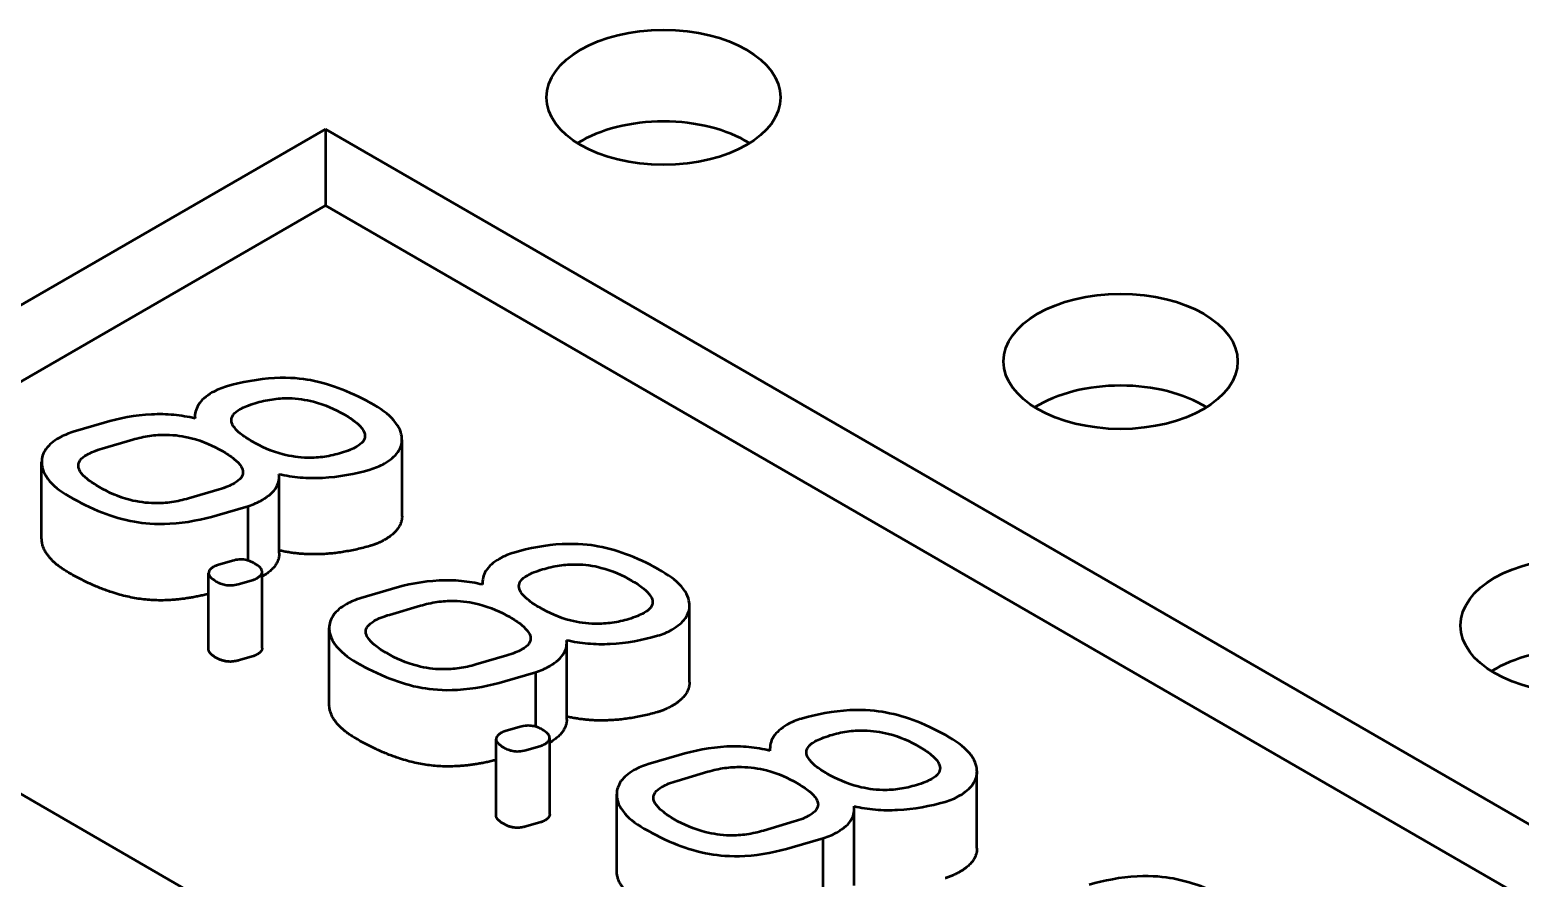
# Model space of a CAD drawing. Header units: millimetres. Extents: x 2121 to 4904, y 892 to 1933.
# Drawn here: x 3191.18 to 3203.13, y 1730.98 to 1737.78 of the extents above; entities that cross this region are included whole.
import ezdxf

# ---------------------------------------------------------------- set-up
doc = ezdxf.new("R2010")
doc.units = ezdxf.units.MM
doc.header["$LTSCALE"] = 1.8
doc.layers.add('외형선(ISO)', color=7, linetype='Continuous', lineweight=50)

msp = doc.modelspace()

# ---------------------------------------------------------------- linework, layer by layer
at = {"layer": '외형선(ISO)', "color": 7}
for p, q in [((3187.72, 1733.613), (3193.554, 1736.981)), ((3193.554, 1736.981), (3193.554, 1736.369)), ((3193.554, 1736.981), (3206.812, 1729.327)), ((3188.25, 1733.307), (3193.554, 1736.369)), ((3193.554, 1736.369), (3206.282, 1729.02)), ((3191.78, 1734.628), (3191.532, 1734.555)), ((3192.507, 1734.663), (3192.507, 1734.677)), ((3191.763, 1734.422), (3192.01, 1734.495)), ((3194.167, 1733.881), (3194.167, 1734.493)), ((3191.279, 1733.703), (3191.279, 1734.315)), ((3192.702, 1734.095), (3192.455, 1734.022)), ((3193.183, 1733.583), (3193.183, 1734.196)), ((3192.685, 1733.889), (3192.934, 1733.961)), ((3192.934, 1733.524), (3192.934, 1733.961)), ((3200.978, 1725.958), (3187.72, 1733.613)), ((3192.809, 1733.523), (3192.688, 1733.487)), ((3192.617, 1732.813), (3192.617, 1733.425)), ((3192.854, 1733.337), (3192.976, 1733.371)), ((3193.046, 1732.822), (3193.046, 1733.435)), ((3194.084, 1733.297), (3193.837, 1733.224)), ((3194.811, 1733.332), (3194.811, 1733.347)), ((3194.067, 1733.091), (3194.314, 1733.164)), ((3196.471, 1732.55), (3196.471, 1733.163)), ((3193.584, 1732.372), (3193.584, 1732.985)), ((3195.487, 1732.253), (3195.487, 1732.865)), ((3192.976, 1732.759), (3192.854, 1732.724)), ((3195.007, 1732.765), (3194.759, 1732.692)), ((3194.99, 1732.559), (3195.239, 1732.631)), ((3195.239, 1732.194), (3195.239, 1732.631)), ((3195.113, 1732.193), (3194.993, 1732.157)), ((3194.921, 1731.482), (3194.921, 1732.095)), ((3195.351, 1731.492), (3195.351, 1732.104)), ((3195.158, 1732.006), (3195.28, 1732.041)), ((3196.388, 1731.967), (3196.141, 1731.894)), ((3197.116, 1732.002), (3197.116, 1732.016)), ((3196.371, 1731.761), (3196.619, 1731.834)), ((3198.775, 1731.22), (3198.775, 1731.832)), ((3195.888, 1731.042), (3195.888, 1731.654)), ((3197.792, 1730.922), (3197.792, 1731.535)), ((3195.28, 1731.429), (3195.158, 1731.394)), ((3197.311, 1731.434), (3197.064, 1731.361)), ((3197.294, 1731.228), (3197.543, 1731.3)), ((3197.543, 1730.863), (3197.543, 1731.3))]:
    msp.add_line(p, q, dxfattribs=at)
for centre in [(3196.263, 1737.235), (3199.926, 1735.12), (3203.588, 1733.005)]:
    msp.add_ellipse(centre, major_axis=(0.938, 0), ratio=0.57735, dxfattribs=at)
for centre, major_axis in [((3196.263, 1736.5), (-0.938, 0)), ((3199.926, 1734.385), (-0.937, 0)), ((3203.588, 1732.271), (-0.938, 0))]:
    msp.add_ellipse(centre, major_axis=major_axis, ratio=0.57735, start_param=3.887751, end_param=5.537027, dxfattribs=at)
for points, degree, knots in [([(3193.947, 1734.769), (3193.866, 1734.815), (3193.778, 1734.859), (3193.607, 1734.926), (3193.522, 1734.952), (3193.366, 1734.981), (3193.27, 1734.993), (3193.012, 1734.979), (3192.881, 1734.953), (3192.76, 1734.919)], 3, [-0.2492526, -0.2492526, -0.2492526, -0.2492526, -0.1695753, -0.1695753, -0.1037794, -0.1037794, -0.0540017, -0.0540017, 0, 0, 0, 0]), ([(3192.644, 1734.87), (3192.62, 1734.856), (3192.598, 1734.841), (3192.561, 1734.808), (3192.547, 1734.791), (3192.513, 1734.738), (3192.505, 1734.701), (3192.508, 1734.663)], 3, [-0.05306697, -0.05306697, -0.05306697, -0.05306697, -0.03943906, -0.03943906, -0.02626191, -0.02626191, 0, 0, 0, 0]), ([(3192.76, 1734.919), (3192.739, 1734.913), (3192.72, 1734.906), (3192.681, 1734.89), (3192.662, 1734.88), (3192.644, 1734.87)], 3, [-0.01923036, -0.01923036, -0.01923036, -0.01923036, -0.01013747, -0.01013747, 0, 0, 0, 0]), ([(3192.99, 1734.786), (3193.033, 1734.799), (3193.078, 1734.809), (3193.17, 1734.823), (3193.215, 1734.826), (3193.329, 1734.824), (3193.394, 1734.814), (3193.548, 1734.775), (3193.63, 1734.737), (3193.701, 1734.697)], 3, [-0.1051104, -0.1051104, -0.1051104, -0.1051104, -0.0856042, -0.0856042, -0.0673949, -0.0673949, -0.040092, -0.040092, 0, 0, 0, 0]), ([(3192.508, 1734.663), (3192.453, 1734.676), (3192.397, 1734.686), (3192.279, 1734.697), (3192.22, 1734.698), (3192.027, 1734.689), (3191.899, 1734.663), (3191.78, 1734.628)], 3, [-0.100957, -0.100957, -0.100957, -0.100957, -0.0772493, -0.0772493, -0.0533747, -0.0533747, 0, 0, 0, 0]), ([(3192.967, 1734.478), (3192.932, 1734.498), (3192.898, 1734.52), (3192.848, 1734.561), (3192.828, 1734.581), (3192.805, 1734.618), (3192.8, 1734.633), (3192.8, 1734.665), (3192.805, 1734.679), (3192.827, 1734.709), (3192.846, 1734.724), (3192.868, 1734.737)], 3, [-0.06908407, -0.06908407, -0.06908407, -0.06908407, -0.0495896, -0.0495896, -0.03407812, -0.03407812, -0.02283564, -0.02283564, -0.01249575, -0.01249575, 0, 0, 0, 0]), ([(3192.868, 1734.737), (3192.884, 1734.746), (3192.902, 1734.754), (3192.942, 1734.77), (3192.966, 1734.778), (3192.99, 1734.786)], 3, [-0.01971232, -0.01971232, -0.01971232, -0.01971232, -0.0107891, -0.0107891, 0, 0, 0, 0]), ([(3193.701, 1734.697), (3193.736, 1734.676), (3193.77, 1734.654), (3193.822, 1734.612), (3193.842, 1734.592), (3193.865, 1734.555), (3193.87, 1734.539), (3193.87, 1734.508), (3193.865, 1734.493), (3193.843, 1734.463), (3193.825, 1734.449), (3193.803, 1734.436)], 3, [-0.06957685, -0.06957685, -0.06957685, -0.06957685, -0.04972908, -0.04972908, -0.03398166, -0.03398166, -0.02271437, -0.02271437, -0.01241075, -0.01241075, 0, 0, 0, 0]), ([(3194.027, 1734.303), (3194.073, 1734.329), (3194.11, 1734.36), (3194.157, 1734.426), (3194.167, 1734.46), (3194.166, 1734.526), (3194.158, 1734.573), (3194.079, 1734.68), (3194.018, 1734.728), (3193.947, 1734.769)], 3, [-0.1759804, -0.1759804, -0.1759804, -0.1759804, -0.1269658, -0.1269658, -0.0809876, -0.0809876, -0.0404742, -0.0404742, 0, 0, 0, 0]), ([(3191.417, 1734.506), (3191.372, 1734.48), (3191.337, 1734.451), (3191.289, 1734.384), (3191.279, 1734.349), (3191.28, 1734.281), (3191.288, 1734.234), (3191.366, 1734.127), (3191.426, 1734.081), (3191.497, 1734.04)], 3, [-0.1709096, -0.1709096, -0.1709096, -0.1709096, -0.125717, -0.125717, -0.0805637, -0.0805637, -0.0399393, -0.0399393, 0, 0, 0, 0]), ([(3191.532, 1734.555), (3191.511, 1734.549), (3191.491, 1734.541), (3191.453, 1734.525), (3191.434, 1734.516), (3191.417, 1734.506)], 3, [-0.01927353, -0.01927353, -0.01927353, -0.01927353, -0.00987909, -0.00987909, 0, 0, 0, 0]), ([(3192.01, 1734.495), (3192.053, 1734.507), (3192.098, 1734.518), (3192.189, 1734.53), (3192.234, 1734.533), (3192.348, 1734.532), (3192.415, 1734.522), (3192.571, 1734.482), (3192.654, 1734.444), (3192.726, 1734.403)], 3, [-0.1057103, -0.1057103, -0.1057103, -0.1057103, -0.0864105, -0.0864105, -0.0683639, -0.0683639, -0.0405221, -0.0405221, 0, 0, 0, 0]), ([(3193.681, 1734.387), (3193.638, 1734.374), (3193.592, 1734.363), (3193.501, 1734.35), (3193.456, 1734.347), (3193.342, 1734.349), (3193.276, 1734.359), (3193.121, 1734.399), (3193.038, 1734.437), (3192.967, 1734.478)], 3, [-0.105604, -0.105604, -0.105604, -0.105604, -0.0861489, -0.0861489, -0.0679576, -0.0679576, -0.0405215, -0.0405215, 0, 0, 0, 0]), ([(3191.743, 1734.112), (3191.708, 1734.132), (3191.673, 1734.155), (3191.622, 1734.197), (3191.601, 1734.217), (3191.579, 1734.254), (3191.573, 1734.27), (3191.573, 1734.301), (3191.578, 1734.315), (3191.6, 1734.346), (3191.619, 1734.36), (3191.641, 1734.373)], 3, [-0.06957685, -0.06957685, -0.06957685, -0.06957685, -0.04972908, -0.04972908, -0.03398166, -0.03398166, -0.02271437, -0.02271437, -0.01241075, -0.01241075, 0, 0, 0, 0]), ([(3191.641, 1734.373), (3191.657, 1734.382), (3191.676, 1734.391), (3191.717, 1734.407), (3191.739, 1734.415), (3191.763, 1734.422)], 3, [-0.01989755, -0.01989755, -0.01989755, -0.01989755, -0.01044879, -0.01044879, 0, 0, 0, 0]), ([(3192.726, 1734.403), (3192.76, 1734.383), (3192.794, 1734.361), (3192.844, 1734.32), (3192.864, 1734.3), (3192.887, 1734.263), (3192.893, 1734.247), (3192.892, 1734.216), (3192.887, 1734.202), (3192.865, 1734.172), (3192.847, 1734.157), (3192.824, 1734.144)], 3, [-0.06908407, -0.06908407, -0.06908407, -0.06908407, -0.0495896, -0.0495896, -0.03407812, -0.03407812, -0.02283564, -0.02283564, -0.01249575, -0.01249575, 0, 0, 0, 0]), ([(3193.803, 1734.436), (3193.787, 1734.427), (3193.769, 1734.419), (3193.728, 1734.402), (3193.705, 1734.394), (3193.681, 1734.387)], 3, [-0.01971232, -0.01971232, -0.01971232, -0.01971232, -0.0107891, -0.0107891, 0, 0, 0, 0]), ([(3193.049, 1734.011), (3193.074, 1734.026), (3193.097, 1734.042), (3193.135, 1734.077), (3193.15, 1734.095), (3193.18, 1734.148), (3193.186, 1734.183), (3193.181, 1734.218)], 3, [-0.05306065, -0.05306065, -0.05306065, -0.05306065, -0.03856375, -0.03856375, -0.02470731, -0.02470731, 0, 0, 0, 0]), ([(3193.181, 1734.218), (3193.236, 1734.205), (3193.293, 1734.196), (3193.411, 1734.186), (3193.47, 1734.185), (3193.663, 1734.195), (3193.792, 1734.22), (3193.911, 1734.254)], 3, [-0.1009025, -0.1009025, -0.1009025, -0.1009025, -0.0772262, -0.0772262, -0.0533057, -0.0533057, 0, 0, 0, 0]), ([(3193.911, 1734.254), (3193.932, 1734.26), (3193.951, 1734.267), (3193.99, 1734.283), (3194.009, 1734.293), (3194.027, 1734.303)], 3, [-0.01925722, -0.01925722, -0.01925722, -0.01925722, -0.01001082, -0.01001082, 0, 0, 0, 0]), ([(3192.455, 1734.022), (3192.412, 1734.009), (3192.367, 1733.999), (3192.276, 1733.986), (3192.231, 1733.983), (3192.117, 1733.985), (3192.05, 1733.994), (3191.895, 1734.034), (3191.813, 1734.071), (3191.743, 1734.112)], 3, [-0.1052151, -0.1052151, -0.1052151, -0.1052151, -0.0858617, -0.0858617, -0.0677944, -0.0677944, -0.0400855, -0.0400855, 0, 0, 0, 0]), ([(3192.824, 1734.144), (3192.808, 1734.135), (3192.789, 1734.126), (3192.749, 1734.109), (3192.726, 1734.102), (3192.702, 1734.095)], 3, [-0.01989755, -0.01989755, -0.01989755, -0.01989755, -0.01044879, -0.01044879, 0, 0, 0, 0]), ([(3191.497, 1734.04), (3191.579, 1733.993), (3191.669, 1733.947), (3191.845, 1733.879), (3191.932, 1733.853), (3192.094, 1733.824), (3192.187, 1733.814), (3192.439, 1733.828), (3192.567, 1733.854), (3192.685, 1733.889)], 3, [-0.2396282, -0.2396282, -0.2396282, -0.2396282, -0.1637242, -0.1637242, -0.1009864, -0.1009864, -0.0530192, -0.0530192, 0, 0, 0, 0]), ([(3192.934, 1733.961), (3192.955, 1733.968), (3192.974, 1733.975), (3193.013, 1733.992), (3193.031, 1734.001), (3193.049, 1734.011)], 3, [-0.01920575, -0.01920575, -0.01920575, -0.01920575, -0.00986769, -0.00986769, 0, 0, 0, 0]), ([(3191.497, 1733.427), (3191.304, 1733.539), (3191.279, 1733.687), (3191.279, 1733.703)], 2, [0, 0, 0, 1, 1.121739, 1.121739, 1.121739]), ([(3196.251, 1733.438), (3196.171, 1733.485), (3196.083, 1733.529), (3195.911, 1733.596), (3195.827, 1733.622), (3195.67, 1733.651), (3195.575, 1733.662), (3195.316, 1733.649), (3195.185, 1733.623), (3195.064, 1733.588)], 3, [-0.2492526, -0.2492526, -0.2492526, -0.2492526, -0.1695753, -0.1695753, -0.1037794, -0.1037794, -0.0540017, -0.0540017, 0, 0, 0, 0]), ([(3192.688, 1733.487), (3192.683, 1733.486), (3192.678, 1733.485), (3192.668, 1733.481), (3192.663, 1733.478), (3192.658, 1733.475)], 3, [-0.004992203, -0.004992203, -0.004992203, -0.004992203, -0.002805938, -0.002805938, 0, 0, 0, 0]), ([(3192.985, 1733.502), (3192.974, 1733.508), (3192.961, 1733.515), (3192.936, 1733.524), (3192.923, 1733.528), (3192.894, 1733.533), (3192.878, 1733.534), (3192.844, 1733.532), (3192.826, 1733.528), (3192.809, 1733.523)], 3, [-0.02611737, -0.02611737, -0.02611737, -0.02611737, -0.01964564, -0.01964564, -0.01398276, -0.01398276, -0.0075646, -0.0075646, 0, 0, 0, 0]), ([(3193.005, 1733.385), (3193.013, 1733.39), (3193.021, 1733.395), (3193.033, 1733.405), (3193.038, 1733.411), (3193.045, 1733.423), (3193.047, 1733.431), (3193.045, 1733.448), (3193.04, 1733.457), (3193.022, 1733.479), (3193.004, 1733.491), (3192.985, 1733.502)], 3, [-0.03089014, -0.03089014, -0.03089014, -0.03089014, -0.0262839, -0.0262839, -0.02217317, -0.02217317, -0.01685765, -0.01685765, -0.01049185, -0.01049185, 0, 0, 0, 0]), ([(3194.948, 1733.539), (3194.924, 1733.525), (3194.902, 1733.51), (3194.866, 1733.478), (3194.851, 1733.461), (3194.817, 1733.407), (3194.809, 1733.37), (3194.812, 1733.332)], 3, [-0.05306697, -0.05306697, -0.05306697, -0.05306697, -0.03943906, -0.03943906, -0.02626191, -0.02626191, 0, 0, 0, 0]), ([(3195.064, 1733.588), (3195.043, 1733.583), (3195.024, 1733.576), (3194.985, 1733.559), (3194.966, 1733.55), (3194.948, 1733.539)], 3, [-0.01923036, -0.01923036, -0.01923036, -0.01923036, -0.01013747, -0.01013747, 0, 0, 0, 0]), ([(3195.294, 1733.455), (3195.337, 1733.468), (3195.383, 1733.479), (3195.474, 1733.492), (3195.519, 1733.495), (3195.633, 1733.494), (3195.699, 1733.484), (3195.852, 1733.444), (3195.934, 1733.407), (3196.005, 1733.366)], 3, [-0.1051104, -0.1051104, -0.1051104, -0.1051104, -0.0856042, -0.0856042, -0.0673949, -0.0673949, -0.040092, -0.040092, 0, 0, 0, 0]), ([(3192.617, 1733.258), (3192.324, 1733.183), (3191.8, 1733.253), (3191.497, 1733.427)], 2, [0.104573, 0.104573, 0.104573, 1, 2, 2, 2]), ([(3192.658, 1733.475), (3192.649, 1733.47), (3192.642, 1733.465), (3192.63, 1733.455), (3192.625, 1733.449), (3192.618, 1733.436), (3192.616, 1733.429), (3192.618, 1733.412), (3192.623, 1733.403), (3192.641, 1733.381), (3192.659, 1733.369), (3192.678, 1733.358)], 3, [-0.03089014, -0.03089014, -0.03089014, -0.03089014, -0.0262839, -0.0262839, -0.02217317, -0.02217317, -0.01685765, -0.01685765, -0.01049185, -0.01049185, 0, 0, 0, 0]), ([(3192.976, 1733.371), (3192.981, 1733.373), (3192.985, 1733.375), (3192.995, 1733.379), (3193, 1733.382), (3193.005, 1733.385)], 3, [-0.004892519, -0.004892519, -0.004892519, -0.004892519, -0.002791626, -0.002791626, 0, 0, 0, 0]), ([(3194.812, 1733.332), (3194.758, 1733.346), (3194.701, 1733.355), (3194.584, 1733.366), (3194.524, 1733.367), (3194.332, 1733.358), (3194.203, 1733.332), (3194.084, 1733.297)], 3, [-0.100957, -0.100957, -0.100957, -0.100957, -0.0772493, -0.0772493, -0.0533747, -0.0533747, 0, 0, 0, 0]), ([(3195.271, 1733.148), (3195.237, 1733.167), (3195.203, 1733.189), (3195.152, 1733.231), (3195.132, 1733.251), (3195.11, 1733.287), (3195.104, 1733.303), (3195.104, 1733.334), (3195.109, 1733.349), (3195.131, 1733.379), (3195.15, 1733.394), (3195.172, 1733.406)], 3, [-0.06908407, -0.06908407, -0.06908407, -0.06908407, -0.0495896, -0.0495896, -0.03407812, -0.03407812, -0.02283564, -0.02283564, -0.01249575, -0.01249575, 0, 0, 0, 0]), ([(3195.172, 1733.406), (3195.188, 1733.415), (3195.206, 1733.424), (3195.246, 1733.44), (3195.27, 1733.448), (3195.294, 1733.455)], 3, [-0.01971232, -0.01971232, -0.01971232, -0.01971232, -0.0107891, -0.0107891, 0, 0, 0, 0]), ([(3196.331, 1732.973), (3196.377, 1732.999), (3196.414, 1733.029), (3196.461, 1733.096), (3196.472, 1733.13), (3196.471, 1733.196), (3196.463, 1733.242), (3196.383, 1733.35), (3196.322, 1733.397), (3196.251, 1733.438)], 3, [-0.1759804, -0.1759804, -0.1759804, -0.1759804, -0.1269658, -0.1269658, -0.0809876, -0.0809876, -0.0404742, -0.0404742, 0, 0, 0, 0]), ([(3192.678, 1733.358), (3192.689, 1733.352), (3192.7, 1733.346), (3192.725, 1733.337), (3192.737, 1733.333), (3192.766, 1733.328), (3192.782, 1733.327), (3192.818, 1733.328), (3192.836, 1733.332), (3192.854, 1733.337)], 3, [-0.02605506, -0.02605506, -0.02605506, -0.02605506, -0.01989248, -0.01989248, -0.01444439, -0.01444439, -0.0078256, -0.0078256, 0, 0, 0, 0]), ([(3196.005, 1733.366), (3196.04, 1733.346), (3196.075, 1733.324), (3196.126, 1733.282), (3196.146, 1733.261), (3196.169, 1733.224), (3196.175, 1733.208), (3196.175, 1733.177), (3196.17, 1733.163), (3196.148, 1733.133), (3196.129, 1733.118), (3196.107, 1733.106)], 3, [-0.06957685, -0.06957685, -0.06957685, -0.06957685, -0.04972908, -0.04972908, -0.03398166, -0.03398166, -0.02271437, -0.02271437, -0.01241075, -0.01241075, 0, 0, 0, 0]), ([(3193.721, 1733.175), (3193.677, 1733.15), (3193.641, 1733.121), (3193.594, 1733.054), (3193.583, 1733.019), (3193.584, 1732.951), (3193.592, 1732.904), (3193.671, 1732.797), (3193.731, 1732.75), (3193.801, 1732.709)], 3, [-0.1709096, -0.1709096, -0.1709096, -0.1709096, -0.125717, -0.125717, -0.0805637, -0.0805637, -0.0399393, -0.0399393, 0, 0, 0, 0]), ([(3193.837, 1733.224), (3193.816, 1733.218), (3193.796, 1733.211), (3193.757, 1733.195), (3193.738, 1733.185), (3193.721, 1733.175)], 3, [-0.01927353, -0.01927353, -0.01927353, -0.01927353, -0.00987909, -0.00987909, 0, 0, 0, 0]), ([(3194.314, 1733.164), (3194.357, 1733.177), (3194.403, 1733.187), (3194.493, 1733.2), (3194.538, 1733.203), (3194.653, 1733.201), (3194.719, 1733.192), (3194.876, 1733.151), (3194.958, 1733.114), (3195.03, 1733.073)], 3, [-0.1057103, -0.1057103, -0.1057103, -0.1057103, -0.0864105, -0.0864105, -0.0683639, -0.0683639, -0.0405221, -0.0405221, 0, 0, 0, 0]), ([(3195.985, 1733.056), (3195.942, 1733.043), (3195.897, 1733.033), (3195.805, 1733.02), (3195.76, 1733.017), (3195.646, 1733.019), (3195.581, 1733.028), (3195.425, 1733.068), (3195.343, 1733.106), (3195.271, 1733.148)], 3, [-0.105604, -0.105604, -0.105604, -0.105604, -0.0861489, -0.0861489, -0.0679576, -0.0679576, -0.0405215, -0.0405215, 0, 0, 0, 0]), ([(3194.047, 1732.782), (3194.012, 1732.802), (3193.977, 1732.824), (3193.926, 1732.866), (3193.906, 1732.887), (3193.883, 1732.923), (3193.877, 1732.939), (3193.877, 1732.971), (3193.882, 1732.985), (3193.905, 1733.015), (3193.923, 1733.03), (3193.945, 1733.042)], 3, [-0.06957685, -0.06957685, -0.06957685, -0.06957685, -0.04972908, -0.04972908, -0.03398166, -0.03398166, -0.02271437, -0.02271437, -0.01241075, -0.01241075, 0, 0, 0, 0]), ([(3193.945, 1733.042), (3193.962, 1733.052), (3193.98, 1733.061), (3194.021, 1733.077), (3194.044, 1733.085), (3194.067, 1733.091)], 3, [-0.01989755, -0.01989755, -0.01989755, -0.01989755, -0.01044879, -0.01044879, 0, 0, 0, 0]), ([(3195.03, 1733.073), (3195.064, 1733.053), (3195.098, 1733.031), (3195.149, 1732.99), (3195.169, 1732.969), (3195.191, 1732.933), (3195.197, 1732.917), (3195.197, 1732.886), (3195.192, 1732.871), (3195.17, 1732.841), (3195.151, 1732.827), (3195.129, 1732.814)], 3, [-0.06908407, -0.06908407, -0.06908407, -0.06908407, -0.0495896, -0.0495896, -0.03407812, -0.03407812, -0.02283564, -0.02283564, -0.01249575, -0.01249575, 0, 0, 0, 0]), ([(3196.107, 1733.106), (3196.091, 1733.096), (3196.073, 1733.088), (3196.033, 1733.072), (3196.009, 1733.064), (3195.985, 1733.056)], 3, [-0.01971232, -0.01971232, -0.01971232, -0.01971232, -0.0107891, -0.0107891, 0, 0, 0, 0]), ([(3195.486, 1732.888), (3195.541, 1732.875), (3195.597, 1732.866), (3195.715, 1732.856), (3195.775, 1732.855), (3195.967, 1732.864), (3196.096, 1732.889), (3196.215, 1732.924)], 3, [-0.1009025, -0.1009025, -0.1009025, -0.1009025, -0.0772262, -0.0772262, -0.0533057, -0.0533057, 0, 0, 0, 0]), ([(3196.215, 1732.924), (3196.236, 1732.929), (3196.256, 1732.936), (3196.295, 1732.953), (3196.314, 1732.962), (3196.331, 1732.973)], 3, [-0.01925722, -0.01925722, -0.01925722, -0.01925722, -0.01001082, -0.01001082, 0, 0, 0, 0]), ([(3194.759, 1732.692), (3194.716, 1732.679), (3194.671, 1732.669), (3194.58, 1732.656), (3194.535, 1732.653), (3194.421, 1732.655), (3194.355, 1732.664), (3194.2, 1732.704), (3194.118, 1732.741), (3194.047, 1732.782)], 3, [-0.1052151, -0.1052151, -0.1052151, -0.1052151, -0.0858617, -0.0858617, -0.0677944, -0.0677944, -0.0400855, -0.0400855, 0, 0, 0, 0]), ([(3195.129, 1732.814), (3195.112, 1732.804), (3195.094, 1732.795), (3195.053, 1732.779), (3195.03, 1732.771), (3195.007, 1732.765)], 3, [-0.01989755, -0.01989755, -0.01989755, -0.01989755, -0.01044879, -0.01044879, 0, 0, 0, 0]), ([(3195.353, 1732.681), (3195.379, 1732.696), (3195.402, 1732.712), (3195.439, 1732.746), (3195.454, 1732.764), (3195.485, 1732.817), (3195.49, 1732.852), (3195.486, 1732.888)], 3, [-0.05306065, -0.05306065, -0.05306065, -0.05306065, -0.03856375, -0.03856375, -0.02470731, -0.02470731, 0, 0, 0, 0]), ([(3193.801, 1732.709), (3193.883, 1732.662), (3193.974, 1732.617), (3194.15, 1732.549), (3194.236, 1732.522), (3194.398, 1732.494), (3194.492, 1732.483), (3194.743, 1732.498), (3194.872, 1732.524), (3194.99, 1732.559)], 3, [-0.2396282, -0.2396282, -0.2396282, -0.2396282, -0.1637242, -0.1637242, -0.1009864, -0.1009864, -0.0530192, -0.0530192, 0, 0, 0, 0]), ([(3195.239, 1732.631), (3195.259, 1732.637), (3195.279, 1732.645), (3195.317, 1732.661), (3195.335, 1732.671), (3195.353, 1732.681)], 3, [-0.01920575, -0.01920575, -0.01920575, -0.01920575, -0.00986769, -0.00986769, 0, 0, 0, 0]), ([(3193.801, 1732.097), (3193.608, 1732.209), (3193.584, 1732.357), (3193.584, 1732.372)], 2, [0, 0, 0, 1, 1.121739, 1.121739, 1.121739]), ([(3198.555, 1732.108), (3198.475, 1732.154), (3198.387, 1732.199), (3198.215, 1732.265), (3198.131, 1732.291), (3197.974, 1732.32), (3197.879, 1732.332), (3197.62, 1732.319), (3197.489, 1732.292), (3197.368, 1732.258)], 3, [-0.2492526, -0.2492526, -0.2492526, -0.2492526, -0.1695753, -0.1695753, -0.1037794, -0.1037794, -0.0540017, -0.0540017, 0, 0, 0, 0]), ([(3195.29, 1732.171), (3195.278, 1732.178), (3195.266, 1732.184), (3195.24, 1732.194), (3195.227, 1732.197), (3195.198, 1732.202), (3195.183, 1732.203), (3195.148, 1732.201), (3195.13, 1732.198), (3195.113, 1732.193)], 3, [-0.02611737, -0.02611737, -0.02611737, -0.02611737, -0.01964564, -0.01964564, -0.01398276, -0.01398276, -0.0075646, -0.0075646, 0, 0, 0, 0]), ([(3197.252, 1732.209), (3197.228, 1732.195), (3197.207, 1732.18), (3197.17, 1732.147), (3197.155, 1732.13), (3197.121, 1732.077), (3197.114, 1732.04), (3197.116, 1732.002)], 3, [-0.05306697, -0.05306697, -0.05306697, -0.05306697, -0.03943906, -0.03943906, -0.02626191, -0.02626191, 0, 0, 0, 0]), ([(3197.368, 1732.258), (3197.348, 1732.252), (3197.328, 1732.245), (3197.289, 1732.229), (3197.27, 1732.219), (3197.252, 1732.209)], 3, [-0.01923036, -0.01923036, -0.01923036, -0.01923036, -0.01013747, -0.01013747, 0, 0, 0, 0]), ([(3194.921, 1731.927), (3194.629, 1731.853), (3194.104, 1731.922), (3193.801, 1732.097)], 2, [0.104573, 0.104573, 0.104573, 1, 2, 2, 2]), ([(3194.962, 1732.145), (3194.954, 1732.14), (3194.946, 1732.135), (3194.934, 1732.124), (3194.929, 1732.119), (3194.922, 1732.106), (3194.92, 1732.098), (3194.922, 1732.082), (3194.927, 1732.073), (3194.946, 1732.051), (3194.963, 1732.038), (3194.982, 1732.028)], 3, [-0.03089014, -0.03089014, -0.03089014, -0.03089014, -0.0262839, -0.0262839, -0.02217317, -0.02217317, -0.01685765, -0.01685765, -0.01049185, -0.01049185, 0, 0, 0, 0]), ([(3194.993, 1732.157), (3194.988, 1732.156), (3194.983, 1732.154), (3194.972, 1732.15), (3194.967, 1732.147), (3194.962, 1732.145)], 3, [-0.004992203, -0.004992203, -0.004992203, -0.004992203, -0.002805938, -0.002805938, 0, 0, 0, 0]), ([(3195.28, 1732.041), (3195.285, 1732.042), (3195.29, 1732.044), (3195.299, 1732.049), (3195.305, 1732.052), (3195.31, 1732.054)], 3, [-0.004892519, -0.004892519, -0.004892519, -0.004892519, -0.002791626, -0.002791626, 0, 0, 0, 0]), ([(3195.31, 1732.054), (3195.318, 1732.059), (3195.325, 1732.064), (3195.337, 1732.075), (3195.342, 1732.08), (3195.35, 1732.093), (3195.351, 1732.101), (3195.349, 1732.117), (3195.345, 1732.126), (3195.326, 1732.148), (3195.308, 1732.161), (3195.29, 1732.171)], 3, [-0.03089014, -0.03089014, -0.03089014, -0.03089014, -0.0262839, -0.0262839, -0.02217317, -0.02217317, -0.01685765, -0.01685765, -0.01049185, -0.01049185, 0, 0, 0, 0]), ([(3197.575, 1731.817), (3197.541, 1731.837), (3197.507, 1731.859), (3197.457, 1731.9), (3197.437, 1731.92), (3197.414, 1731.957), (3197.408, 1731.973), (3197.408, 1732.004), (3197.413, 1732.018), (3197.436, 1732.049), (3197.454, 1732.063), (3197.476, 1732.076)], 3, [-0.06908407, -0.06908407, -0.06908407, -0.06908407, -0.0495896, -0.0495896, -0.03407812, -0.03407812, -0.02283564, -0.02283564, -0.01249575, -0.01249575, 0, 0, 0, 0]), ([(3197.476, 1732.076), (3197.492, 1732.085), (3197.51, 1732.093), (3197.551, 1732.11), (3197.575, 1732.118), (3197.599, 1732.125)], 3, [-0.01971232, -0.01971232, -0.01971232, -0.01971232, -0.0107891, -0.0107891, 0, 0, 0, 0]), ([(3197.599, 1732.125), (3197.642, 1732.138), (3197.687, 1732.149), (3197.779, 1732.162), (3197.824, 1732.165), (3197.938, 1732.163), (3198.003, 1732.154), (3198.157, 1732.114), (3198.239, 1732.077), (3198.309, 1732.036)], 3, [-0.1051104, -0.1051104, -0.1051104, -0.1051104, -0.0856042, -0.0856042, -0.0673949, -0.0673949, -0.040092, -0.040092, 0, 0, 0, 0]), ([(3198.636, 1731.642), (3198.681, 1731.669), (3198.718, 1731.699), (3198.766, 1731.766), (3198.776, 1731.8), (3198.775, 1731.865), (3198.767, 1731.912), (3198.688, 1732.019), (3198.627, 1732.067), (3198.555, 1732.108)], 3, [-0.1759804, -0.1759804, -0.1759804, -0.1759804, -0.1269658, -0.1269658, -0.0809876, -0.0809876, -0.0404742, -0.0404742, 0, 0, 0, 0]), ([(3194.982, 1732.028), (3194.993, 1732.021), (3195.005, 1732.016), (3195.029, 1732.006), (3195.041, 1732.003), (3195.07, 1731.997), (3195.086, 1731.996), (3195.122, 1731.998), (3195.141, 1732.001), (3195.158, 1732.006)], 3, [-0.02605506, -0.02605506, -0.02605506, -0.02605506, -0.01989248, -0.01989248, -0.01444439, -0.01444439, -0.0078256, -0.0078256, 0, 0, 0, 0]), ([(3197.116, 1732.002), (3197.062, 1732.015), (3197.005, 1732.025), (3196.888, 1732.036), (3196.829, 1732.037), (3196.636, 1732.028), (3196.507, 1732.002), (3196.388, 1731.967)], 3, [-0.100957, -0.100957, -0.100957, -0.100957, -0.0772493, -0.0772493, -0.0533747, -0.0533747, 0, 0, 0, 0]), ([(3198.309, 1732.036), (3198.345, 1732.015), (3198.379, 1731.993), (3198.43, 1731.951), (3198.451, 1731.931), (3198.473, 1731.894), (3198.479, 1731.878), (3198.479, 1731.847), (3198.474, 1731.833), (3198.452, 1731.802), (3198.433, 1731.788), (3198.411, 1731.775)], 3, [-0.06957685, -0.06957685, -0.06957685, -0.06957685, -0.04972908, -0.04972908, -0.03398166, -0.03398166, -0.02271437, -0.02271437, -0.01241075, -0.01241075, 0, 0, 0, 0]), ([(3196.025, 1731.845), (3195.981, 1731.819), (3195.946, 1731.79), (3195.898, 1731.724), (3195.888, 1731.689), (3195.888, 1731.62), (3195.896, 1731.573), (3195.975, 1731.466), (3196.035, 1731.42), (3196.106, 1731.379)], 3, [-0.1709096, -0.1709096, -0.1709096, -0.1709096, -0.125717, -0.125717, -0.0805637, -0.0805637, -0.0399393, -0.0399393, 0, 0, 0, 0]), ([(3196.141, 1731.894), (3196.12, 1731.888), (3196.1, 1731.881), (3196.061, 1731.864), (3196.043, 1731.855), (3196.025, 1731.845)], 3, [-0.01927353, -0.01927353, -0.01927353, -0.01927353, -0.00987909, -0.00987909, 0, 0, 0, 0]), ([(3196.619, 1731.834), (3196.662, 1731.847), (3196.707, 1731.857), (3196.798, 1731.87), (3196.842, 1731.872), (3196.957, 1731.871), (3197.024, 1731.861), (3197.18, 1731.821), (3197.263, 1731.783), (3197.334, 1731.742)], 3, [-0.1057103, -0.1057103, -0.1057103, -0.1057103, -0.0864105, -0.0864105, -0.0683639, -0.0683639, -0.0405221, -0.0405221, 0, 0, 0, 0]), ([(3198.289, 1731.726), (3198.246, 1731.713), (3198.201, 1731.702), (3198.11, 1731.689), (3198.065, 1731.686), (3197.951, 1731.688), (3197.885, 1731.698), (3197.73, 1731.738), (3197.647, 1731.776), (3197.575, 1731.817)], 3, [-0.105604, -0.105604, -0.105604, -0.105604, -0.0861489, -0.0861489, -0.0679576, -0.0679576, -0.0405215, -0.0405215, 0, 0, 0, 0]), ([(3196.351, 1731.451), (3196.316, 1731.471), (3196.282, 1731.494), (3196.231, 1731.536), (3196.21, 1731.556), (3196.187, 1731.593), (3196.182, 1731.609), (3196.182, 1731.64), (3196.187, 1731.654), (3196.209, 1731.685), (3196.227, 1731.699), (3196.249, 1731.712)], 3, [-0.06957685, -0.06957685, -0.06957685, -0.06957685, -0.04972908, -0.04972908, -0.03398166, -0.03398166, -0.02271437, -0.02271437, -0.01241075, -0.01241075, 0, 0, 0, 0]), ([(3196.249, 1731.712), (3196.266, 1731.721), (3196.284, 1731.73), (3196.325, 1731.747), (3196.348, 1731.754), (3196.371, 1731.761)], 3, [-0.01989755, -0.01989755, -0.01989755, -0.01989755, -0.01044879, -0.01044879, 0, 0, 0, 0]), ([(3197.334, 1731.742), (3197.369, 1731.722), (3197.402, 1731.7), (3197.453, 1731.659), (3197.473, 1731.639), (3197.496, 1731.603), (3197.501, 1731.587), (3197.501, 1731.555), (3197.496, 1731.541), (3197.474, 1731.511), (3197.455, 1731.496), (3197.433, 1731.483)], 3, [-0.06908407, -0.06908407, -0.06908407, -0.06908407, -0.0495896, -0.0495896, -0.03407812, -0.03407812, -0.02283564, -0.02283564, -0.01249575, -0.01249575, 0, 0, 0, 0]), ([(3198.411, 1731.775), (3198.396, 1731.766), (3198.378, 1731.758), (3198.337, 1731.741), (3198.313, 1731.733), (3198.289, 1731.726)], 3, [-0.01971232, -0.01971232, -0.01971232, -0.01971232, -0.0107891, -0.0107891, 0, 0, 0, 0]), ([(3197.79, 1731.557), (3197.845, 1731.545), (3197.902, 1731.536), (3198.02, 1731.525), (3198.079, 1731.525), (3198.272, 1731.534), (3198.4, 1731.559), (3198.52, 1731.593)], 3, [-0.1009025, -0.1009025, -0.1009025, -0.1009025, -0.0772262, -0.0772262, -0.0533057, -0.0533057, 0, 0, 0, 0]), ([(3198.52, 1731.593), (3198.54, 1731.599), (3198.56, 1731.606), (3198.599, 1731.622), (3198.618, 1731.632), (3198.636, 1731.642)], 3, [-0.01925722, -0.01925722, -0.01925722, -0.01925722, -0.01001082, -0.01001082, 0, 0, 0, 0]), ([(3197.433, 1731.483), (3197.416, 1731.474), (3197.398, 1731.465), (3197.357, 1731.449), (3197.334, 1731.441), (3197.311, 1731.434)], 3, [-0.01989755, -0.01989755, -0.01989755, -0.01989755, -0.01044879, -0.01044879, 0, 0, 0, 0]), ([(3197.657, 1731.35), (3197.683, 1731.365), (3197.706, 1731.381), (3197.744, 1731.416), (3197.759, 1731.434), (3197.789, 1731.487), (3197.795, 1731.522), (3197.79, 1731.557)], 3, [-0.05306065, -0.05306065, -0.05306065, -0.05306065, -0.03856375, -0.03856375, -0.02470731, -0.02470731, 0, 0, 0, 0]), ([(3196.106, 1731.379), (3196.188, 1731.332), (3196.278, 1731.286), (3196.454, 1731.218), (3196.541, 1731.192), (3196.702, 1731.163), (3196.796, 1731.153), (3197.047, 1731.167), (3197.176, 1731.194), (3197.294, 1731.228)], 3, [-0.2396282, -0.2396282, -0.2396282, -0.2396282, -0.1637242, -0.1637242, -0.1009864, -0.1009864, -0.0530192, -0.0530192, 0, 0, 0, 0]), ([(3197.064, 1731.361), (3197.021, 1731.348), (3196.975, 1731.338), (3196.884, 1731.325), (3196.84, 1731.322), (3196.725, 1731.324), (3196.659, 1731.334), (3196.504, 1731.373), (3196.422, 1731.41), (3196.351, 1731.451)], 3, [-0.1052151, -0.1052151, -0.1052151, -0.1052151, -0.0858617, -0.0858617, -0.0677944, -0.0677944, -0.0400855, -0.0400855, 0, 0, 0, 0]), ([(3197.543, 1731.3), (3197.563, 1731.307), (3197.583, 1731.314), (3197.621, 1731.331), (3197.64, 1731.34), (3197.657, 1731.35)], 3, [-0.01920575, -0.01920575, -0.01920575, -0.01920575, -0.00986769, -0.00986769, 0, 0, 0, 0]), ([(3196.106, 1730.767), (3195.912, 1730.878), (3195.888, 1731.026), (3195.888, 1731.042)], 2, [0, 0, 0, 1, 1.121739, 1.121739, 1.121739]), ([(3200.86, 1730.778), (3200.78, 1730.824), (3200.691, 1730.868), (3200.52, 1730.935), (3200.435, 1730.961), (3200.279, 1730.99), (3200.183, 1731.001), (3199.925, 1730.988), (3199.794, 1730.962), (3199.673, 1730.927)], 3, [-0.2492526, -0.2492526, -0.2492526, -0.2492526, -0.1695753, -0.1695753, -0.1037794, -0.1037794, -0.0540017, -0.0540017, 0, 0, 0, 0])]:
    msp.add_open_spline(points, degree=degree, knots=knots, dxfattribs=at)
for points in [[(3194.167, 1733.881), (3194.167, 1733.771), (3194.027, 1733.691)], [(3193.911, 1733.642), (3193.515, 1733.529), (3193.183, 1733.606)], [(3194.027, 1733.691), (3193.971, 1733.659), (3193.911, 1733.642)], [(3193.183, 1733.583), (3193.183, 1733.476), (3193.049, 1733.399)], [(3193.049, 1733.399), (3193.047, 1733.398), (3193.046, 1733.398)], [(3192.678, 1732.746), (3192.617, 1732.781), (3192.617, 1732.813)], [(3193.005, 1732.772), (3192.988, 1732.763), (3192.976, 1732.759)], [(3193.046, 1732.822), (3193.046, 1732.796), (3193.005, 1732.772)], [(3192.854, 1732.724), (3192.761, 1732.698), (3192.678, 1732.746)], [(3196.471, 1732.55), (3196.471, 1732.441), (3196.331, 1732.36)], [(3196.215, 1732.311), (3195.819, 1732.198), (3195.487, 1732.275)], [(3196.331, 1732.36), (3196.276, 1732.328), (3196.215, 1732.311)], [(3195.487, 1732.253), (3195.487, 1732.146), (3195.353, 1732.068)], [(3195.353, 1732.068), (3195.352, 1732.068), (3195.351, 1732.067)], [(3194.982, 1731.415), (3194.921, 1731.451), (3194.921, 1731.482)], [(3195.351, 1731.492), (3195.351, 1731.466), (3195.31, 1731.442)], [(3195.158, 1731.394), (3195.065, 1731.367), (3194.982, 1731.415)], [(3195.31, 1731.442), (3195.293, 1731.432), (3195.28, 1731.429)], [(3198.775, 1731.22), (3198.775, 1731.111), (3198.636, 1731.03)], [(3198.636, 1731.03), (3198.58, 1730.998), (3198.52, 1730.981)]]:
    msp.add_open_spline(points, degree=2, dxfattribs=at)

doc.saveas('drawing.dxf')
